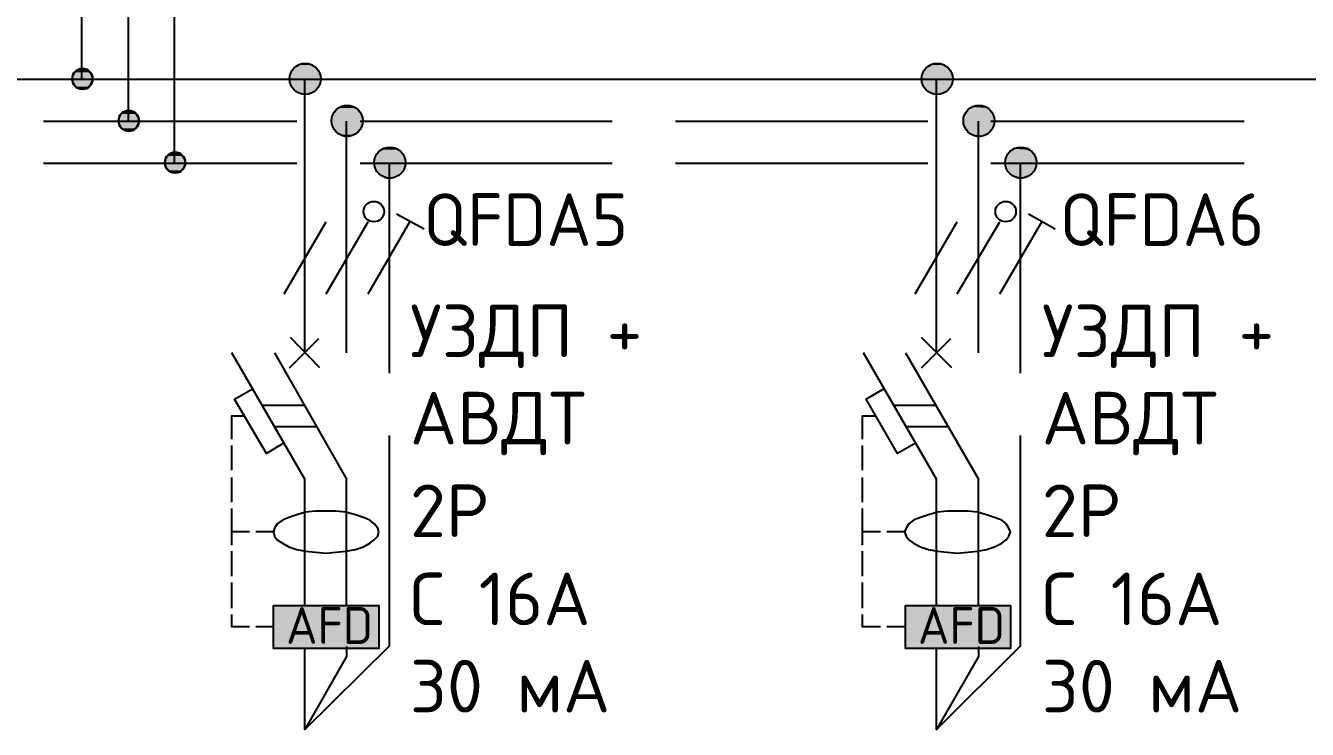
# Model space of a CAD drawing. Header units: millimetres. Extents: x -32 to 417638015, y -35 to 175284279.
# Drawn here: x 416758124 to 416764212, y 175230106 to 175233452 of the extents above; entities that cross this region are included whole.
import ezdxf

# ---------------------------------------------------------------- set-up
doc = ezdxf.new("R2010")
doc.units = ezdxf.units.MM
for name, color, linetype in [('PDF _0', 7, 'Continuous'), ('PDF _4_Однолинейная схема', 7, 'Continuous'), ('PDF _A-ANNO-NOTE', 7, 'Continuous'), ('PDF _A-HATCH-WALL', 5, 'Continuous'), ('PDF _Текст', 7, 'Continuous')]:
    doc.layers.add(name, color=color, linetype=linetype)
doc.styles.add('PDF GOST Common', font='GOST_Common.ttf')
doc.styles.add('PDF ISOCPEUR', font='isocpeur.ttf')

msp = doc.modelspace()

# ---------------------------------------------------------------- linework, layer by layer
at = {"layer": 'PDF _0', "lineweight": 25}
for points in [[(416758831.7, 175232798.6), (416758831.7, 175236528.1), (416758391.5, 175237053)], [(416758391.5, 175237053), (416758611.6, 175236684.7), (416758611.6, 175232997.6)], [(416758391.4, 175233196.4), (416758391.4, 175235948)], [(416759449.8, 175231896.8), (416759449.8, 175233196.3)], [(416762451.2, 175231896.8), (416762451.2, 175233196.3)], [(416759648.8, 175231896.8), (416759648.8, 175232997.4)], [(416762650.2, 175231896.8), (416762650.2, 175232997.4)], [(416759852, 175231799.4), (416759852, 175232798.4)], [(416762849.2, 175231799.4), (416762849.2, 175232798.4)], [(416759521.8, 175231824.8), (416759382.1, 175231968.7)], [(416762523.2, 175231824.8), (416762379.3, 175231968.7)], [(416759377.8, 175231824.8), (416759517.5, 175231964.5)], [(416762379.3, 175231824.8), (416762519, 175231964.5)], [(416759449.8, 175230694.5), (416759449.8, 175231295.6), (416759102.7, 175231896.7)], [(416759305.9, 175231896.8), (416759648.7, 175231295.6)], [(416762451.2, 175230694.5), (416762451.2, 175231295.6), (416762104.1, 175231896.7)], [(416762303.1, 175231896.8), (416762650.2, 175231295.6)], [(416759352.4, 175231469.2), (416759267.8, 175231418.4), (416759115.4, 175231676.6), (416759204.3, 175231727.4)], [(416762353.9, 175231469.2), (416762265, 175231418.4), (416762116.8, 175231676.6), (416762201.5, 175231727.4)], [(416759246.6, 175231647), (416759449.8, 175231647)], [(416762248, 175231647), (416762447, 175231647)], [(416759305.9, 175231545.4), (416759504.8, 175231545.4)], [(416762307.3, 175231545.4), (416762506.3, 175231545.4)], [(416759449.8, 175230106), (416759851.9, 175230504), (416759851.9, 175231503)], [(416762451.2, 175230106), (416762849.2, 175230504), (416762849.2, 175231503)], [(416759648.8, 175230694.5), (416759648.8, 175231295.6)], [(416762650.2, 175230694.5), (416762650.2, 175231295.6)], [(416759648.7, 175230499.7), (416759648.7, 175230453.2), (416759449.8, 175230106), (416759449.8, 175230491.3)], [(416762650.2, 175230499.7), (416762650.2, 175230453.2), (416762451.2, 175230106), (416762451.2, 175230491.3)]]:
    msp.add_lwpolyline(points, dxfattribs=at)
at = {"layer": 'PDF _0', "color": 1, "lineweight": 25}
for points in [[(416759352.4, 175232176.2), (416759551.4, 175232519)], [(416759551.4, 175232176.2), (416759750.3, 175232519)], [(416759750.4, 175232176.2), (416759949.3, 175232519)], [(416759885.8, 175232557.2), (416760017.1, 175232485.2)], [(416762349.6, 175232176.2), (416762548.6, 175232519)], [(416762548.6, 175232176.2), (416762751.8, 175232519)], [(416762751.8, 175232176.2), (416762950.8, 175232519)], [(416762887.3, 175232557.2), (416763014.3, 175232485.2)], [(416759102.7, 175231486.1), (416759102.7, 175231596.2), (416759161.9, 175231596.2)], [(416762099.9, 175231486.1), (416762099.9, 175231596.2), (416762163.4, 175231596.2)], [(416759102.7, 175231338), (416759102.7, 175231456.5)], [(416762099.9, 175231338), (416762099.9, 175231456.5)], [(416759102.7, 175231185.6), (416759102.7, 175231304.1)], [(416762099.9, 175231185.6), (416762099.9, 175231304.1)], [(416759187.3, 175231045.9), (416759102.7, 175231045.9), (416759102.7, 175231155.9)], [(416762184.5, 175231045.9), (416762099.9, 175231045.9), (416762099.9, 175231155.9)], [(416759102.7, 175230982.4), (416759102.7, 175231045.9)], [(416759301.6, 175231045.9), (416759217, 175231045.9)], [(416762099.9, 175230982.4), (416762099.9, 175231045.9)], [(416762298.8, 175231045.9), (416762214.2, 175231045.9)], [(416759102.7, 175230834.2), (416759102.7, 175230952.7)], [(416762099.9, 175230834.2), (416762099.9, 175230952.7)], [(416759102.7, 175230681.8), (416759102.7, 175230804.5)], [(416762099.9, 175230681.8), (416762099.9, 175230804.5)], [(416759187.3, 175230592.9), (416759102.7, 175230592.9), (416759102.7, 175230652.1)], [(416762184.5, 175230592.9), (416762099.9, 175230592.9), (416762099.9, 175230652.1)], [(416759301.6, 175230592.9), (416759217, 175230592.9)], [(416762298.8, 175230592.9), (416762214.2, 175230592.9)]]:
    msp.add_lwpolyline(points, dxfattribs=at)
at = {"layer": 'PDF _0', "lineweight": 25}
for points in [[(416759801.2, 175231045.9), (416759796.9, 175231062.8), (416759780, 175231084), (416759758.8, 175231100.9), (416759729.2, 175231113.6), (416759691.1, 175231126.3), (416759644.5, 175231139), (416759598, 175231143.2), (416759551.4, 175231143.2), (416759500.6, 175231143.2), (416759454, 175231139), (416759411.7, 175231126.3), (416759373.6, 175231113.6), (416759344, 175231100.9), (416759318.6, 175231084), (416759305.9, 175231062.8), (416759301.6, 175231045.9), (416759305.9, 175231024.7), (416759318.6, 175231007.8), (416759344, 175230990.8), (416759373.6, 175230973.9), (416759411.7, 175230961.2), (416759454, 175230952.7), (416759500.6, 175230948.5), (416759551.4, 175230944.3), (416759598, 175230948.5), (416759644.5, 175230952.7), (416759691.1, 175230961.2), (416759729.2, 175230973.9), (416759758.8, 175230990.8), (416759780, 175231007.8), (416759796.9, 175231024.7)], [(416762802.6, 175231045.9), (416762794.1, 175231062.8), (416762781.4, 175231084), (416762760.3, 175231100.9), (416762726.4, 175231113.6), (416762688.3, 175231126.3), (416762646, 175231139), (416762599.4, 175231143.2), (416762548.6, 175231143.2), (416762502.1, 175231143.2), (416762455.5, 175231139), (416762413.2, 175231126.3), (416762375.1, 175231113.6), (416762341.2, 175231100.9), (416762320, 175231084), (416762307.3, 175231062.8), (416762298.9, 175231045.9), (416762307.3, 175231024.7), (416762320, 175231007.8), (416762341.2, 175230990.8), (416762375.1, 175230973.9), (416762413.2, 175230961.2), (416762455.5, 175230952.7), (416762502.1, 175230948.5), (416762548.6, 175230944.3), (416762599.4, 175230948.5), (416762646, 175230952.7), (416762688.3, 175230961.2), (416762726.4, 175230973.9), (416762760.3, 175230990.8), (416762781.4, 175231007.8), (416762794.1, 175231024.7)], [(416759301.6, 175230694.5), (416759801.1, 175230694.5), (416759801.1, 175230491.3), (416759301.6, 175230491.3)], [(416759801.2, 175230491.3), (416759301.6, 175230491.3), (416759301.6, 175230694.5), (416759801.2, 175230694.5)], [(416762303.1, 175230694.5), (416762802.6, 175230694.5), (416762802.6, 175230491.3), (416762303.1, 175230491.3)], [(416762802.6, 175230491.3), (416762303.1, 175230491.3), (416762303.1, 175230694.5), (416762802.6, 175230694.5)]]:
    msp.add_lwpolyline(points, close=True, dxfattribs=at)
at = {"layer": 'PDF _0', "color": 7, "lineweight": 0, "true_color": 0xffffff}
for points in [[(416759301.6, 175230694.5), (416759801.1, 175230694.5)], [(416762303.1, 175230694.5), (416762802.6, 175230694.5)]]:
    msp.add_lwpolyline(points, dxfattribs=at)
at = {"layer": 'PDF _0', "lineweight": 25}
for centre in [(416759451.9, 175233198.5), (416762453.4, 175233198.5), (416759650.9, 175232999.6), (416762652.3, 175232999.6), (416759854.1, 175232800.6), (416762851.3, 175232800.6)]:
    msp.add_circle(centre, 74.1, dxfattribs=at)
at = {"layer": 'PDF _0', "color": 1, "lineweight": 25}
for centre in [(416759777.9, 175232567.7), (416762779.3, 175232567.7)]:
    msp.add_circle(centre, 48.7, dxfattribs=at)
at = {"layer": 'PDF _0', "transparency": 33554559}
for points in [[(416759394.8, 175233247.2), (416759509.1, 175233243), (416759390.5, 175233243)], [(416759403.2, 175233255.7), (416759504.8, 175233247.2), (416759394.8, 175233247.2)], [(416759504.8, 175233247.2), (416759394.8, 175233247.2), (416759509.1, 175233243)], [(416759407.5, 175233259.9), (416759500.6, 175233255.7), (416759403.2, 175233255.7)], [(416759500.6, 175233255.7), (416759403.2, 175233255.7), (416759504.8, 175233247.2)], [(416759411.7, 175233264.1), (416759492.1, 175233259.9), (416759407.5, 175233259.9)], [(416759492.1, 175233259.9), (416759407.5, 175233259.9), (416759500.6, 175233255.7)], [(416759420.2, 175233264.1), (416759487.9, 175233264.1), (416759411.7, 175233264.1)], [(416759487.9, 175233264.1), (416759411.7, 175233264.1), (416759492.1, 175233259.9)], [(416759424.4, 175233268.4), (416759483.7, 175233264.1), (416759420.2, 175233264.1)], [(416759483.7, 175233264.1), (416759420.2, 175233264.1), (416759487.9, 175233264.1)], [(416759432.9, 175233268.4), (416759475.2, 175233268.4), (416759424.4, 175233268.4)], [(416759475.2, 175233268.4), (416759424.4, 175233268.4), (416759483.7, 175233264.1)], [(416759441.3, 175233272.6), (416759466.7, 175233268.4), (416759432.9, 175233268.4)], [(416759466.7, 175233268.4), (416759432.9, 175233268.4), (416759475.2, 175233268.4)], [(416759454, 175233272.6), (416759458.3, 175233272.6), (416759441.3, 175233272.6)], [(416759458.3, 175233272.6), (416759441.3, 175233272.6), (416759466.7, 175233268.4)], [(416762396.2, 175233247.2), (416762510.5, 175233243), (416762392, 175233243)], [(416762400.4, 175233255.7), (416762506.3, 175233247.2), (416762396.2, 175233247.2)], [(416762506.3, 175233247.2), (416762396.2, 175233247.2), (416762510.5, 175233243)], [(416762408.9, 175233259.9), (416762497.8, 175233255.7), (416762400.4, 175233255.7)], [(416762497.8, 175233255.7), (416762400.4, 175233255.7), (416762506.3, 175233247.2)], [(416762413.1, 175233264.1), (416762493.6, 175233259.9), (416762408.9, 175233259.9)], [(416762493.6, 175233259.9), (416762408.9, 175233259.9), (416762497.8, 175233255.7)], [(416762421.6, 175233264.1), (416762489.3, 175233264.1), (416762413.1, 175233264.1)], [(416762489.3, 175233264.1), (416762413.1, 175233264.1), (416762493.6, 175233259.9)], [(416762425.8, 175233268.4), (416762480.9, 175233264.1), (416762421.6, 175233264.1)], [(416762480.9, 175233264.1), (416762421.6, 175233264.1), (416762489.3, 175233264.1)], [(416762434.3, 175233268.4), (416762472.4, 175233268.4), (416762425.8, 175233268.4)], [(416762472.4, 175233268.4), (416762425.8, 175233268.4), (416762480.9, 175233264.1)], [(416762438.5, 175233272.6), (416762468.2, 175233268.4), (416762434.3, 175233268.4)], [(416762468.2, 175233268.4), (416762434.3, 175233268.4), (416762472.4, 175233268.4)], [(416762455.5, 175233272.6), (416762459.7, 175233272.6), (416762438.5, 175233272.6)], [(416762459.7, 175233272.6), (416762438.5, 175233272.6), (416762468.2, 175233268.4)], [(416759382.1, 175233226), (416759521.8, 175233217.6), (416759377.8, 175233217.6)], [(416759521.8, 175233217.6), (416759377.8, 175233217.6), (416759526, 175233213.3)], [(416759377.8, 175233217.6), (416759526, 175233213.3), (416759377.8, 175233213.3)], [(416759526, 175233213.3), (416759377.8, 175233213.3), (416759526, 175233204.9)], [(416759377.8, 175233213.3), (416759526, 175233204.9), (416759377.8, 175233204.9)], [(416759526, 175233204.9), (416759377.8, 175233204.9), (416759526, 175233196.4)], [(416759377.8, 175233204.9), (416759526, 175233196.4), (416759377.8, 175233196.4)], [(416759526, 175233196.4), (416759377.8, 175233196.4), (416759526, 175233192.2)], [(416759377.8, 175233196.4), (416759526, 175233192.2), (416759377.8, 175233192.2)], [(416759526, 175233192.2), (416759377.8, 175233192.2), (416759526, 175233183.7)], [(416759377.8, 175233192.2), (416759526, 175233183.7), (416759377.8, 175233183.7)], [(416759386.3, 175233238.7), (416759517.5, 175233230.3), (416759382.1, 175233230.3)], [(416759517.5, 175233230.3), (416759382.1, 175233230.3), (416759521.8, 175233226)], [(416759382.1, 175233230.3), (416759521.8, 175233226), (416759382.1, 175233226)], [(416759521.8, 175233226), (416759382.1, 175233226), (416759521.8, 175233217.6)], [(416759390.5, 175233243), (416759513.3, 175233238.7), (416759386.3, 175233238.7)], [(416759513.3, 175233238.7), (416759386.3, 175233238.7), (416759517.5, 175233230.3)], [(416759509.1, 175233243), (416759390.5, 175233243), (416759513.3, 175233238.7)], [(416762379.3, 175233213.3), (416762523.2, 175233204.9), (416762375, 175233204.9)], [(416762523.2, 175233204.9), (416762375, 175233204.9), (416762527.4, 175233196.4)], [(416762375, 175233204.9), (416762527.4, 175233196.4), (416762375, 175233196.4)], [(416762527.4, 175233196.4), (416762375, 175233196.4), (416762523.2, 175233192.2)], [(416762375, 175233196.4), (416762523.2, 175233192.2), (416762375, 175233192.2)], [(416762523.2, 175233192.2), (416762375, 175233192.2), (416762523.2, 175233183.7)], [(416762375, 175233192.2), (416762523.2, 175233183.7), (416762379.3, 175233183.7)], [(416762383.5, 175233230.3), (416762519, 175233226), (416762379.3, 175233226)], [(416762519, 175233226), (416762379.3, 175233226), (416762523.2, 175233217.6)], [(416762379.3, 175233226), (416762523.2, 175233217.6), (416762379.3, 175233217.6)], [(416762523.2, 175233217.6), (416762379.3, 175233217.6), (416762523.2, 175233213.3)], [(416762379.3, 175233217.6), (416762523.2, 175233213.3), (416762379.3, 175233213.3)], [(416762523.2, 175233213.3), (416762379.3, 175233213.3), (416762523.2, 175233204.9)], [(416762387.7, 175233238.7), (416762519, 175233230.3), (416762383.5, 175233230.3)], [(416762519, 175233230.3), (416762383.5, 175233230.3), (416762519, 175233226)], [(416762392, 175233243), (416762514.7, 175233238.7), (416762387.7, 175233238.7)], [(416762514.7, 175233238.7), (416762387.7, 175233238.7), (416762519, 175233230.3)], [(416762510.5, 175233243), (416762392, 175233243), (416762514.7, 175233238.7)], [(416759526, 175233183.7), (416759377.8, 175233183.7), (416759521.8, 175233175.2)], [(416759377.8, 175233183.7), (416759521.8, 175233175.2), (416759377.8, 175233175.2)], [(416759521.8, 175233175.2), (416759377.8, 175233175.2), (416759521.8, 175233171)], [(416759377.8, 175233175.2), (416759521.8, 175233171), (416759382.1, 175233171)], [(416759521.8, 175233171), (416759382.1, 175233171), (416759517.5, 175233162.5)], [(416759382.1, 175233171), (416759517.5, 175233162.5), (416759382.1, 175233162.5)], [(416759517.5, 175233162.5), (416759382.1, 175233162.5), (416759513.3, 175233158.3)], [(416759382.1, 175233162.5), (416759513.3, 175233158.3), (416759386.3, 175233158.3)], [(416759513.3, 175233158.3), (416759386.3, 175233158.3), (416759509.1, 175233149.8)], [(416759386.3, 175233158.3), (416759509.1, 175233149.8), (416759390.5, 175233149.8)], [(416759509.1, 175233149.8), (416759390.5, 175233149.8), (416759504.8, 175233145.6)], [(416759390.5, 175233149.8), (416759504.8, 175233145.6), (416759394.8, 175233145.6)], [(416759504.8, 175233145.6), (416759394.8, 175233145.6), (416759500.6, 175233141.4)], [(416759394.8, 175233145.6), (416759500.6, 175233141.4), (416759403.2, 175233141.4)], [(416759500.6, 175233141.4), (416759403.2, 175233141.4), (416759492.1, 175233137.1)], [(416759403.2, 175233141.4), (416759492.1, 175233137.1), (416759407.5, 175233137.1)], [(416759492.1, 175233137.1), (416759407.5, 175233137.1), (416759487.9, 175233132.9)], [(416759407.5, 175233137.1), (416759487.9, 175233132.9), (416759411.7, 175233132.9)], [(416759487.9, 175233132.9), (416759411.7, 175233132.9), (416759483.7, 175233128.7)], [(416759411.7, 175233132.9), (416759483.7, 175233128.7), (416759420.2, 175233128.7)], [(416759483.7, 175233128.7), (416759420.2, 175233128.7), (416759475.2, 175233128.7)], [(416759420.2, 175233128.7), (416759475.2, 175233128.7), (416759424.4, 175233128.7)], [(416759475.2, 175233128.7), (416759424.4, 175233128.7), (416759466.7, 175233124.4)], [(416759424.4, 175233128.7), (416759466.7, 175233124.4), (416759432.9, 175233124.4)], [(416759432.9, 175233124.4), (416759441.3, 175233124.4), (416759458.3, 175233124.4)], [(416759432.9, 175233124.4), (416759466.7, 175233124.4), (416759458.3, 175233124.4)], [(416759441.3, 175233124.4), (416759458.3, 175233124.4), (416759454, 175233124.4)], [(416762523.2, 175233183.7), (416762379.3, 175233183.7), (416762523.2, 175233175.2)], [(416762379.3, 175233183.7), (416762523.2, 175233175.2), (416762379.3, 175233175.2)], [(416762523.2, 175233175.2), (416762379.3, 175233175.2), (416762519, 175233171)], [(416762379.3, 175233175.2), (416762519, 175233171), (416762379.3, 175233171)], [(416762519, 175233171), (416762379.3, 175233171), (416762519, 175233162.5)], [(416762379.3, 175233171), (416762519, 175233162.5), (416762383.5, 175233162.5)], [(416762519, 175233162.5), (416762383.5, 175233162.5), (416762514.7, 175233158.3)], [(416762383.5, 175233162.5), (416762514.7, 175233158.3), (416762387.7, 175233158.3)], [(416762514.7, 175233158.3), (416762387.7, 175233158.3), (416762510.5, 175233149.8)], [(416762387.7, 175233158.3), (416762510.5, 175233149.8), (416762392, 175233149.8)], [(416762510.5, 175233149.8), (416762392, 175233149.8), (416762506.3, 175233145.6)], [(416762392, 175233149.8), (416762506.3, 175233145.6), (416762396.2, 175233145.6)], [(416762506.3, 175233145.6), (416762396.2, 175233145.6), (416762497.8, 175233141.4)], [(416762396.2, 175233145.6), (416762497.8, 175233141.4), (416762400.4, 175233141.4)], [(416762497.8, 175233141.4), (416762400.4, 175233141.4), (416762493.6, 175233137.1)], [(416762400.4, 175233141.4), (416762493.6, 175233137.1), (416762408.9, 175233137.1)], [(416762493.6, 175233137.1), (416762408.9, 175233137.1), (416762489.3, 175233132.9)], [(416762408.9, 175233137.1), (416762489.3, 175233132.9), (416762413.1, 175233132.9)], [(416762489.3, 175233132.9), (416762413.1, 175233132.9), (416762480.9, 175233128.7)], [(416762413.1, 175233132.9), (416762480.9, 175233128.7), (416762421.6, 175233128.7)], [(416762480.9, 175233128.7), (416762421.6, 175233128.7), (416762472.4, 175233128.7)], [(416762421.6, 175233128.7), (416762472.4, 175233128.7), (416762425.8, 175233128.7)], [(416762472.4, 175233128.7), (416762425.8, 175233128.7), (416762468.2, 175233124.4)], [(416762425.8, 175233128.7), (416762468.2, 175233124.4), (416762434.3, 175233124.4)], [(416762434.3, 175233124.4), (416762438.5, 175233124.4), (416762459.7, 175233124.4)], [(416762434.3, 175233124.4), (416762468.2, 175233124.4), (416762459.7, 175233124.4)], [(416762438.5, 175233124.4), (416762459.7, 175233124.4), (416762455.5, 175233124.4)]]:
    msp.add_solid(points, dxfattribs=at)
at = {"layer": 'PDF _0', "color": 7, "true_color": 0xffffff, "transparency": 33554559}
for points in [[(416759301.6, 175230491.3), (416759801.1, 175230491.3), (416759301.6, 175230694.5)], [(416759801.1, 175230491.3), (416759301.6, 175230694.5), (416759801.1, 175230694.5)], [(416762303.1, 175230491.3), (416762802.6, 175230491.3), (416762303.1, 175230694.5)], [(416762802.6, 175230491.3), (416762303.1, 175230694.5), (416762802.6, 175230694.5)]]:
    msp.add_solid(points, dxfattribs=at)
at = {"layer": 'PDF _4_Однолинейная схема', "lineweight": 25}
for points in [[(416769995.1, 175233196.4), (416746124.1, 175233196.4)], [(416758209.4, 175232997.4), (416759411.6, 175232997.4)], [(416759712.3, 175232997.4), (416760910.2, 175232997.4)], [(416761210.9, 175232997.4), (416762408.9, 175232997.4)], [(416762709.5, 175232997.4), (416763911.7, 175232997.4)], [(416758209.4, 175232798.5), (416759411.6, 175232798.5)], [(416759712.3, 175232798.5), (416760910.2, 175232798.5)], [(416761210.9, 175232798.5), (416762408.9, 175232798.5)], [(416762709.5, 175232798.5), (416763911.7, 175232798.5)]]:
    msp.add_lwpolyline(points, dxfattribs=at)
at = {"layer": 'PDF _A-ANNO-NOTE', "lineweight": 30}
for centre in [(416758393.6, 175233198.5), (416758613.7, 175232999.5), (416758833.8, 175232800.6)]:
    msp.add_circle(centre, 48.7, dxfattribs=at)
at = {"layer": 'PDF _A-ANNO-NOTE', "transparency": 33554559}
for points in [[(416758383, 175233247.2), (416758408.4, 175233243), (416758374.5, 175233243)], [(416758387.2, 175233247.2), (416758404.1, 175233247.2), (416758383, 175233247.2)], [(416758404.1, 175233247.2), (416758383, 175233247.2), (416758408.4, 175233243)], [(416758395.7, 175233247.2), (416758399.9, 175233247.2), (416758387.2, 175233247.2)], [(416758399.9, 175233247.2), (416758387.2, 175233247.2), (416758404.1, 175233247.2)], [(416758349.1, 175233221.8), (416758438, 175233217.6), (416758344.9, 175233217.6)], [(416758438, 175233217.6), (416758344.9, 175233217.6), (416758442.2, 175233213.3)], [(416758344.9, 175233217.6), (416758442.2, 175233213.3), (416758344.9, 175233213.3)], [(416758442.2, 175233213.3), (416758344.9, 175233213.3), (416758442.2, 175233204.9)], [(416758344.9, 175233213.3), (416758442.2, 175233204.9), (416758344.9, 175233204.9)], [(416758442.2, 175233204.9), (416758344.9, 175233204.9), (416758442.2, 175233200.6)], [(416758344.9, 175233204.9), (416758442.2, 175233200.6), (416758344.9, 175233200.6)], [(416758442.2, 175233200.6), (416758344.9, 175233200.6), (416758442.2, 175233196.4)], [(416758344.9, 175233200.6), (416758442.2, 175233196.4), (416758344.9, 175233196.4)], [(416758442.2, 175233196.4), (416758344.9, 175233196.4), (416758442.2, 175233192.2)], [(416758344.9, 175233196.4), (416758442.2, 175233192.2), (416758344.9, 175233192.2)], [(416758442.2, 175233192.2), (416758344.9, 175233192.2), (416758442.2, 175233187.9)], [(416758344.9, 175233192.2), (416758442.2, 175233187.9), (416758344.9, 175233187.9)], [(416758442.2, 175233187.9), (416758344.9, 175233187.9), (416758442.2, 175233183.7)], [(416758344.9, 175233187.9), (416758442.2, 175233183.7), (416758344.9, 175233183.7)], [(416758353.4, 175233230.3), (416758433.8, 175233226), (416758349.1, 175233226)], [(416758433.8, 175233226), (416758349.1, 175233226), (416758438, 175233221.8)], [(416758349.1, 175233226), (416758438, 175233221.8), (416758349.1, 175233221.8)], [(416758438, 175233221.8), (416758349.1, 175233221.8), (416758438, 175233217.6)], [(416758357.6, 175233230.3), (416758433.8, 175233230.3), (416758353.4, 175233230.3)], [(416758433.8, 175233230.3), (416758353.4, 175233230.3), (416758433.8, 175233226)], [(416758361.8, 175233234.5), (416758429.6, 175233230.3), (416758357.6, 175233230.3)], [(416758429.6, 175233230.3), (416758357.6, 175233230.3), (416758433.8, 175233230.3)], [(416758366.1, 175233238.7), (416758425.3, 175233234.5), (416758361.8, 175233234.5)], [(416758425.3, 175233234.5), (416758361.8, 175233234.5), (416758429.6, 175233230.3)], [(416758374.5, 175233243), (416758416.9, 175233238.7), (416758366.1, 175233238.7)], [(416758421.1, 175233238.7), (416758421.1, 175233238.7), (416758366.1, 175233238.7)], [(416758421.1, 175233238.7), (416758366.1, 175233238.7), (416758416.9, 175233238.7)], [(416758421.1, 175233238.7), (416758366.1, 175233238.7), (416758425.3, 175233234.5)], [(416758412.6, 175233243), (416758412.6, 175233243), (416758374.5, 175233243)], [(416758412.6, 175233243), (416758374.5, 175233243), (416758408.4, 175233243)], [(416758412.6, 175233243), (416758374.5, 175233243), (416758416.9, 175233238.7)], [(416758442.2, 175233183.7), (416758344.9, 175233183.7), (416758438, 175233179.5)], [(416758344.9, 175233183.7), (416758438, 175233179.5), (416758344.9, 175233179.5)], [(416758438, 175233179.5), (416758344.9, 175233179.5), (416758438, 175233175.2)], [(416758344.9, 175233179.5), (416758438, 175233175.2), (416758349.1, 175233175.2)], [(416758438, 175233175.2), (416758349.1, 175233175.2), (416758433.8, 175233171)], [(416758349.1, 175233175.2), (416758433.8, 175233171), (416758349.1, 175233171)], [(416758433.8, 175233171), (416758349.1, 175233171), (416758433.8, 175233166.8)], [(416758349.1, 175233171), (416758433.8, 175233166.8), (416758353.4, 175233166.8)], [(416758433.8, 175233166.8), (416758353.4, 175233166.8), (416758429.6, 175233162.5)], [(416758353.4, 175233166.8), (416758429.6, 175233162.5), (416758357.6, 175233162.5)], [(416758429.6, 175233162.5), (416758357.6, 175233162.5), (416758425.3, 175233158.3)], [(416758357.6, 175233162.5), (416758425.3, 175233158.3), (416758361.8, 175233158.3)], [(416758425.3, 175233158.3), (416758361.8, 175233158.3), (416758421.1, 175233158.3)], [(416758361.8, 175233158.3), (416758421.1, 175233158.3), (416758366.1, 175233158.3)], [(416758421.1, 175233158.3), (416758366.1, 175233158.3), (416758416.9, 175233154.1)], [(416758366.1, 175233158.3), (416758416.9, 175233154.1), (416758366.1, 175233154.1)], [(416758416.9, 175233154.1), (416758366.1, 175233154.1), (416758412.6, 175233154.1)], [(416758366.1, 175233154.1), (416758412.6, 175233154.1), (416758374.5, 175233154.1)], [(416758412.6, 175233154.1), (416758374.5, 175233154.1), (416758408.4, 175233149.8)], [(416758374.5, 175233154.1), (416758408.4, 175233149.8), (416758374.5, 175233149.8)], [(416758408.4, 175233149.8), (416758374.5, 175233149.8), (416758404.2, 175233149.8)], [(416758374.5, 175233149.8), (416758404.2, 175233149.8), (416758383, 175233149.8)], [(416758383, 175233149.8), (416758387.2, 175233149.8), (416758399.9, 175233149.8)], [(416758383, 175233149.8), (416758404.1, 175233149.8), (416758399.9, 175233149.8)], [(416758387.2, 175233149.8), (416758399.9, 175233149.8), (416758395.7, 175233145.6)], [(416758569.3, 175233018.6), (416758658.2, 175233014.4), (416758565, 175233014.4)], [(416758658.2, 175233014.4), (416758565, 175233014.4), (416758662.4, 175233010.1)], [(416758565, 175233014.4), (416758662.4, 175233010.1), (416758565, 175233010.1)], [(416758662.4, 175233010.1), (416758565, 175233010.1), (416758662.4, 175233005.9)], [(416758565, 175233010.1), (416758662.4, 175233005.9), (416758565, 175233005.9)], [(416758662.4, 175233005.9), (416758565, 175233005.9), (416758662.4, 175233001.7)], [(416758565, 175233005.9), (416758662.4, 175233001.7), (416758565, 175233001.7)], [(416758573.5, 175233027.1), (416758653.9, 175233022.8), (416758569.3, 175233022.8)], [(416758653.9, 175233022.8), (416758569.3, 175233022.8), (416758658.2, 175233018.6)], [(416758569.3, 175233022.8), (416758658.2, 175233018.6), (416758569.3, 175233018.6)], [(416758658.2, 175233018.6), (416758569.3, 175233018.6), (416758658.2, 175233014.4)], [(416758577.7, 175233031.3), (416758653.9, 175233027.1), (416758573.5, 175233027.1)], [(416758653.9, 175233027.1), (416758573.5, 175233027.1), (416758653.9, 175233022.8)], [(416758582, 175233035.5), (416758649.7, 175233031.3), (416758577.7, 175233031.3)], [(416758649.7, 175233031.3), (416758577.7, 175233031.3), (416758653.9, 175233027.1)], [(416758586.2, 175233039.8), (416758645.5, 175233035.5), (416758582, 175233035.5)], [(416758645.5, 175233035.5), (416758582, 175233035.5), (416758649.7, 175233031.3)], [(416758594.7, 175233044), (416758637, 175233039.8), (416758586.2, 175233039.8)], [(416758641.2, 175233039.8), (416758641.2, 175233039.8), (416758586.2, 175233039.8)], [(416758641.2, 175233039.8), (416758586.2, 175233039.8), (416758637, 175233039.8)], [(416758641.2, 175233039.8), (416758586.2, 175233039.8), (416758645.5, 175233035.5)], [(416758603.1, 175233044), (416758628.5, 175233044), (416758594.7, 175233044)], [(416758632.8, 175233044), (416758632.8, 175233044), (416758594.7, 175233044)], [(416758632.8, 175233044), (416758594.7, 175233044), (416758628.5, 175233044)], [(416758632.8, 175233044), (416758594.7, 175233044), (416758637, 175233039.8)], [(416758607.4, 175233048.2), (416758624.3, 175233044), (416758603.1, 175233044)], [(416758624.3, 175233044), (416758603.1, 175233044), (416758628.5, 175233044)], [(416758615.8, 175233048.2), (416758620.1, 175233048.2), (416758607.4, 175233048.2)], [(416758620.1, 175233048.2), (416758607.4, 175233048.2), (416758624.3, 175233044)], [(416758662.4, 175233001.7), (416758565, 175233001.7), (416758662.4, 175232997.4)], [(416758565, 175233001.7), (416758662.4, 175232997.4), (416758565, 175232997.4)], [(416758662.4, 175232997.4), (416758565, 175232997.4), (416758662.4, 175232993.2)], [(416758565, 175232997.4), (416758662.4, 175232993.2), (416758565, 175232993.2)], [(416758662.4, 175232993.2), (416758565, 175232993.2), (416758662.4, 175232989)], [(416758565, 175232993.2), (416758662.4, 175232989), (416758565, 175232989)], [(416758662.4, 175232989), (416758565, 175232989), (416758662.4, 175232984.7)], [(416758565, 175232989), (416758662.4, 175232984.7), (416758565, 175232984.7)], [(416758662.4, 175232984.7), (416758565, 175232984.7), (416758658.2, 175232980.5)], [(416758565, 175232984.7), (416758658.2, 175232980.5), (416758565, 175232980.5)], [(416758658.2, 175232980.5), (416758565, 175232980.5), (416758658.2, 175232976.3)], [(416758565, 175232980.5), (416758658.2, 175232976.3), (416758569.3, 175232976.3)], [(416758658.2, 175232976.3), (416758569.3, 175232976.3), (416758653.9, 175232972)], [(416758569.3, 175232976.3), (416758653.9, 175232972), (416758569.3, 175232972)], [(416758653.9, 175232972), (416758569.3, 175232972), (416758653.9, 175232967.8)], [(416758569.3, 175232972), (416758653.9, 175232967.8), (416758573.5, 175232967.8)], [(416758653.9, 175232967.8), (416758573.5, 175232967.8), (416758649.7, 175232963.6)], [(416758573.5, 175232967.8), (416758649.7, 175232963.6), (416758577.7, 175232963.6)], [(416758649.7, 175232963.6), (416758577.7, 175232963.6), (416758645.5, 175232959.3)], [(416758577.7, 175232963.6), (416758645.5, 175232959.3), (416758582, 175232959.3)], [(416758645.5, 175232959.3), (416758582, 175232959.3), (416758641.2, 175232955.1)], [(416758582, 175232959.3), (416758641.2, 175232955.1), (416758586.2, 175232955.1)], [(416758637, 175232955.1), (416758637, 175232955.1), (416758586.2, 175232955.1)], [(416758637, 175232955.1), (416758586.2, 175232955.1), (416758641.2, 175232955.1)], [(416758637, 175232955.1), (416758586.2, 175232955.1), (416758632.8, 175232950.9)], [(416758586.2, 175232955.1), (416758632.8, 175232950.9), (416758594.7, 175232950.9)], [(416758628.5, 175232950.9), (416758628.5, 175232950.9), (416758594.7, 175232950.9)], [(416758628.5, 175232950.9), (416758594.7, 175232950.9), (416758632.8, 175232950.9)], [(416758628.5, 175232950.9), (416758594.7, 175232950.9), (416758624.3, 175232950.9)], [(416758594.7, 175232950.9), (416758624.3, 175232950.9), (416758603.1, 175232950.9)], [(416758603.1, 175232950.9), (416758607.4, 175232946.6), (416758620.1, 175232946.6)], [(416758603.1, 175232950.9), (416758624.3, 175232950.9), (416758620.1, 175232946.6)], [(416758607.4, 175232946.6), (416758620.1, 175232946.6), (416758615.8, 175232946.6)], [(416758789.4, 175232819.6), (416758878.3, 175232815.4), (416758785.2, 175232815.4)], [(416758793.6, 175232828.1), (416758874.1, 175232823.9), (416758789.4, 175232823.9)], [(416758874.1, 175232823.9), (416758789.4, 175232823.9), (416758878.3, 175232819.6)], [(416758789.4, 175232823.9), (416758878.3, 175232819.6), (416758789.4, 175232819.6)], [(416758878.3, 175232819.6), (416758789.4, 175232819.6), (416758878.3, 175232815.4)], [(416758797.9, 175232832.3), (416758874.1, 175232828.1), (416758793.6, 175232828.1)], [(416758874.1, 175232828.1), (416758793.6, 175232828.1), (416758874.1, 175232823.9)], [(416758802.1, 175232836.6), (416758869.8, 175232832.3), (416758797.9, 175232832.3)], [(416758869.8, 175232832.3), (416758797.9, 175232832.3), (416758874.1, 175232828.1)], [(416758806.3, 175232836.6), (416758865.6, 175232836.6), (416758802.1, 175232836.6)], [(416758865.6, 175232836.6), (416758802.1, 175232836.6), (416758869.8, 175232832.3)], [(416758814.8, 175232845), (416758857.1, 175232840.8), (416758806.3, 175232840.8)], [(416758857.1, 175232840.8), (416758806.3, 175232840.8), (416758861.4, 175232836.6)], [(416758806.3, 175232840.8), (416758861.4, 175232836.6), (416758806.3, 175232836.6)], [(416758861.4, 175232836.6), (416758806.3, 175232836.6), (416758865.6, 175232836.6)], [(416758823.3, 175232845), (416758848.7, 175232845), (416758814.8, 175232845)], [(416758852.9, 175232845), (416758852.9, 175232845), (416758814.8, 175232845)], [(416758852.9, 175232845), (416758814.8, 175232845), (416758848.7, 175232845)], [(416758852.9, 175232845), (416758814.8, 175232845), (416758857.1, 175232840.8)], [(416758827.5, 175232845), (416758844.4, 175232845), (416758823.3, 175232845)], [(416758844.4, 175232845), (416758823.3, 175232845), (416758848.7, 175232845)], [(416758836, 175232849.3), (416758840.2, 175232845), (416758827.5, 175232845)], [(416758840.2, 175232845), (416758827.5, 175232845), (416758844.4, 175232845)], [(416758878.3, 175232815.4), (416758785.2, 175232815.4), (416758882.5, 175232811.2)], [(416758785.2, 175232815.4), (416758882.5, 175232811.2), (416758785.2, 175232811.2)], [(416758882.5, 175232811.2), (416758785.2, 175232811.2), (416758882.5, 175232806.9)], [(416758785.2, 175232811.2), (416758882.5, 175232806.9), (416758785.2, 175232806.9)], [(416758882.5, 175232806.9), (416758785.2, 175232806.9), (416758882.5, 175232802.7)], [(416758785.2, 175232806.9), (416758882.5, 175232802.7), (416758785.2, 175232802.7)], [(416758882.5, 175232802.7), (416758785.2, 175232802.7), (416758882.5, 175232798.5)], [(416758785.2, 175232802.7), (416758882.5, 175232798.5), (416758785.2, 175232798.5)], [(416758882.5, 175232798.5), (416758785.2, 175232798.5), (416758882.5, 175232794.2)], [(416758785.2, 175232798.5), (416758882.5, 175232794.2), (416758785.2, 175232794.2)], [(416758882.5, 175232794.2), (416758785.2, 175232794.2), (416758882.5, 175232790)], [(416758785.2, 175232794.2), (416758882.5, 175232790), (416758785.2, 175232790)], [(416758882.5, 175232790), (416758785.2, 175232790), (416758882.5, 175232781.5)], [(416758785.2, 175232790), (416758882.5, 175232781.5), (416758785.2, 175232781.5)], [(416758882.5, 175232781.5), (416758785.2, 175232781.5), (416758878.3, 175232777.3)], [(416758785.2, 175232781.5), (416758878.3, 175232777.3), (416758785.2, 175232777.3)], [(416758878.3, 175232777.3), (416758785.2, 175232777.3), (416758878.3, 175232773.1)], [(416758785.2, 175232777.3), (416758878.3, 175232773.1), (416758789.4, 175232773.1)], [(416758878.3, 175232773.1), (416758789.4, 175232773.1), (416758874.1, 175232768.8)], [(416758789.4, 175232773.1), (416758874.1, 175232768.8), (416758789.4, 175232768.8)], [(416758874.1, 175232768.8), (416758789.4, 175232768.8), (416758874.1, 175232764.6)], [(416758789.4, 175232768.8), (416758874.1, 175232764.6), (416758793.6, 175232764.6)], [(416758874.1, 175232764.6), (416758793.6, 175232764.6), (416758869.8, 175232764.6)], [(416758793.6, 175232764.6), (416758869.8, 175232764.6), (416758797.9, 175232764.6)], [(416758869.8, 175232764.6), (416758797.9, 175232764.6), (416758865.6, 175232760.4)], [(416758797.9, 175232764.6), (416758865.6, 175232760.4), (416758802.1, 175232760.4)], [(416758865.6, 175232760.4), (416758802.1, 175232760.4), (416758861.4, 175232756.1)], [(416758802.1, 175232760.4), (416758861.4, 175232756.1), (416758806.3, 175232756.1)], [(416758857.1, 175232756.1), (416758857.1, 175232756.1), (416758806.3, 175232756.1)], [(416758857.1, 175232756.1), (416758806.3, 175232756.1), (416758861.4, 175232756.1)], [(416758857.1, 175232756.1), (416758806.3, 175232756.1), (416758852.9, 175232751.9)], [(416758806.3, 175232756.1), (416758852.9, 175232751.9), (416758814.8, 175232751.9)], [(416758848.7, 175232751.9), (416758848.7, 175232751.9), (416758814.8, 175232751.9)], [(416758848.7, 175232751.9), (416758814.8, 175232751.9), (416758852.9, 175232751.9)], [(416758848.7, 175232751.9), (416758814.8, 175232751.9), (416758844.4, 175232747.7)], [(416758814.8, 175232751.9), (416758844.4, 175232747.7), (416758823.3, 175232747.7)], [(416758823.3, 175232747.7), (416758827.5, 175232747.7), (416758840.2, 175232747.7)], [(416758823.3, 175232747.7), (416758844.4, 175232747.7), (416758840.2, 175232747.7)], [(416758827.5, 175232747.7), (416758840.2, 175232747.7), (416758836, 175232747.7)]]:
    msp.add_solid(points, dxfattribs=at)
at = {"layer": 'PDF _A-HATCH-WALL', "color": 7, "transparency": 33554559}
for points in [[(416759619.1, 175233065.2), (416759686.9, 175233060.9), (416759614.9, 175233060.9)], [(416759627.6, 175233069.4), (416759682.6, 175233065.2), (416759619.1, 175233065.2)], [(416759682.6, 175233065.2), (416759619.1, 175233065.2), (416759686.9, 175233060.9)], [(416759636.1, 175233069.4), (416759674.2, 175233069.4), (416759627.6, 175233069.4)], [(416759674.2, 175233069.4), (416759627.6, 175233069.4), (416759682.6, 175233065.2)], [(416759640.3, 175233073.6), (416759669.9, 175233069.4), (416759636.1, 175233069.4)], [(416759669.9, 175233069.4), (416759636.1, 175233069.4), (416759674.2, 175233069.4)], [(416759653, 175233073.6), (416759657.2, 175233073.6), (416759640.3, 175233073.6)], [(416759657.2, 175233073.6), (416759640.3, 175233073.6), (416759669.9, 175233069.4)], [(416762620.6, 175233065.2), (416762688.3, 175233060.9), (416762612.1, 175233060.9)], [(416762624.8, 175233069.4), (416762679.8, 175233065.2), (416762620.6, 175233065.2)], [(416762679.8, 175233065.2), (416762620.6, 175233065.2), (416762688.3, 175233060.9)], [(416762633.3, 175233069.4), (416762675.6, 175233069.4), (416762624.8, 175233069.4)], [(416762675.6, 175233069.4), (416762624.8, 175233069.4), (416762679.8, 175233065.2)], [(416762641.7, 175233073.6), (416762667.1, 175233069.4), (416762633.3, 175233069.4)], [(416762667.1, 175233069.4), (416762633.3, 175233069.4), (416762675.6, 175233069.4)], [(416762654.4, 175233073.6), (416762658.7, 175233073.6), (416762641.7, 175233073.6)], [(416762658.7, 175233073.6), (416762641.7, 175233073.6), (416762667.1, 175233069.4)], [(416759581, 175233027.1), (416759720.7, 175233018.6), (416759576.8, 175233018.6)], [(416759720.7, 175233018.6), (416759576.8, 175233018.6), (416759725, 175233010.1)], [(416759576.8, 175233018.6), (416759725, 175233010.1), (416759576.8, 175233010.1)], [(416759725, 175233010.1), (416759576.8, 175233010.1), (416759725, 175233005.9)], [(416759576.8, 175233010.1), (416759725, 175233005.9), (416759576.8, 175233005.9)], [(416759725, 175233005.9), (416759576.8, 175233005.9), (416759725, 175232997.4)], [(416759576.8, 175233005.9), (416759725, 175232997.4), (416759576.8, 175232997.4)], [(416759585.3, 175233031.3), (416759720.7, 175233027.1), (416759581, 175233027.1)], [(416759720.7, 175233027.1), (416759581, 175233027.1), (416759720.7, 175233018.6)], [(416759589.5, 175233039.8), (416759716.5, 175233031.3), (416759585.3, 175233031.3)], [(416759716.5, 175233031.3), (416759585.3, 175233031.3), (416759720.7, 175233027.1)], [(416759593.7, 175233044), (416759712.3, 175233039.8), (416759589.5, 175233039.8)], [(416759712.3, 175233039.8), (416759589.5, 175233039.8), (416759716.5, 175233031.3)], [(416759598, 175233048.2), (416759708, 175233044), (416759593.7, 175233044)], [(416759708, 175233044), (416759593.7, 175233044), (416759712.3, 175233039.8)], [(416759602.2, 175233052.5), (416759703.8, 175233048.2), (416759598, 175233048.2)], [(416759703.8, 175233048.2), (416759598, 175233048.2), (416759708, 175233044)], [(416759606.4, 175233056.7), (416759699.6, 175233052.5), (416759602.2, 175233052.5)], [(416759699.6, 175233052.5), (416759602.2, 175233052.5), (416759703.8, 175233048.2)], [(416759614.9, 175233060.9), (416759695.3, 175233056.7), (416759606.4, 175233056.7)], [(416759695.3, 175233056.7), (416759606.4, 175233056.7), (416759699.6, 175233052.5)], [(416759686.9, 175233060.9), (416759614.9, 175233060.9), (416759695.3, 175233056.7)], [(416762578.2, 175233010.1), (416762726.4, 175233005.9), (416762574, 175233005.9)], [(416762726.4, 175233005.9), (416762574, 175233005.9), (416762726.4, 175232997.4)], [(416762574, 175233005.9), (416762726.4, 175232997.4), (416762574, 175232997.4)], [(416762582.5, 175233027.1), (416762722.2, 175233018.6), (416762578.2, 175233018.6)], [(416762722.2, 175233018.6), (416762578.2, 175233018.6), (416762722.2, 175233010.1)], [(416762578.2, 175233018.6), (416762722.2, 175233010.1), (416762578.2, 175233010.1)], [(416762722.2, 175233010.1), (416762578.2, 175233010.1), (416762726.4, 175233005.9)], [(416762586.7, 175233039.8), (416762717.9, 175233031.3), (416762582.5, 175233031.3)], [(416762717.9, 175233031.3), (416762582.5, 175233031.3), (416762722.2, 175233027.1)], [(416762582.5, 175233031.3), (416762722.2, 175233027.1), (416762582.5, 175233027.1)], [(416762722.2, 175233027.1), (416762582.5, 175233027.1), (416762722.2, 175233018.6)], [(416762590.9, 175233044), (416762713.7, 175233039.8), (416762586.7, 175233039.8)], [(416762713.7, 175233039.8), (416762586.7, 175233039.8), (416762717.9, 175233031.3)], [(416762595.2, 175233048.2), (416762709.5, 175233044), (416762590.9, 175233044)], [(416762709.5, 175233044), (416762590.9, 175233044), (416762713.7, 175233039.8)], [(416762603.6, 175233052.5), (416762705.2, 175233048.2), (416762595.2, 175233048.2)], [(416762705.2, 175233048.2), (416762595.2, 175233048.2), (416762709.5, 175233044)], [(416762607.9, 175233056.7), (416762701, 175233052.5), (416762603.6, 175233052.5)], [(416762701, 175233052.5), (416762603.6, 175233052.5), (416762705.2, 175233048.2)], [(416762612.1, 175233060.9), (416762692.5, 175233056.7), (416762607.9, 175233056.7)], [(416762692.5, 175233056.7), (416762607.9, 175233056.7), (416762701, 175233052.5)], [(416762688.3, 175233060.9), (416762612.1, 175233060.9), (416762692.5, 175233056.7)], [(416759725, 175232997.4), (416759576.8, 175232997.4), (416759725, 175232989)], [(416759576.8, 175232997.4), (416759725, 175232989), (416759576.8, 175232989)], [(416759725, 175232989), (416759576.8, 175232989), (416759725, 175232984.7)], [(416759576.8, 175232989), (416759725, 175232984.7), (416759576.8, 175232984.7)], [(416759725, 175232984.7), (416759576.8, 175232984.7), (416759720.7, 175232976.3)], [(416759576.8, 175232984.7), (416759720.7, 175232976.3), (416759576.8, 175232976.3)], [(416759720.7, 175232976.3), (416759576.8, 175232976.3), (416759720.7, 175232967.8)], [(416759576.8, 175232976.3), (416759720.7, 175232967.8), (416759581, 175232967.8)], [(416759720.7, 175232967.8), (416759581, 175232967.8), (416759716.5, 175232963.6)], [(416759581, 175232967.8), (416759716.5, 175232963.6), (416759585.3, 175232963.6)], [(416759716.5, 175232963.6), (416759585.3, 175232963.6), (416759712.3, 175232955.1)], [(416759585.3, 175232963.6), (416759712.3, 175232955.1), (416759589.5, 175232955.1)], [(416759712.3, 175232955.1), (416759589.5, 175232955.1), (416759708, 175232950.9)], [(416759589.5, 175232955.1), (416759708, 175232950.9), (416759593.7, 175232950.9)], [(416759708, 175232950.9), (416759593.7, 175232950.9), (416759703.8, 175232946.6)], [(416759593.7, 175232950.9), (416759703.8, 175232946.6), (416759598, 175232946.6)], [(416759703.8, 175232946.6), (416759598, 175232946.6), (416759699.6, 175232942.4)], [(416759598, 175232946.6), (416759699.6, 175232942.4), (416759602.2, 175232942.4)], [(416759699.6, 175232942.4), (416759602.2, 175232942.4), (416759695.3, 175232938.2)], [(416759602.2, 175232942.4), (416759695.3, 175232938.2), (416759606.4, 175232938.2)], [(416762726.4, 175232997.4), (416762574, 175232997.4), (416762726.4, 175232989)], [(416762574, 175232997.4), (416762726.4, 175232989), (416762574, 175232989)], [(416762726.4, 175232989), (416762574, 175232989), (416762722.2, 175232984.7)], [(416762574, 175232989), (416762722.2, 175232984.7), (416762578.2, 175232984.7)], [(416762722.2, 175232984.7), (416762578.2, 175232984.7), (416762722.2, 175232976.3)], [(416762578.2, 175232984.7), (416762722.2, 175232976.3), (416762578.2, 175232976.3)], [(416762722.2, 175232976.3), (416762578.2, 175232976.3), (416762722.2, 175232967.8)], [(416762578.2, 175232976.3), (416762722.2, 175232967.8), (416762582.5, 175232967.8)], [(416762722.2, 175232967.8), (416762582.5, 175232967.8), (416762717.9, 175232963.6)], [(416762582.5, 175232967.8), (416762717.9, 175232963.6), (416762582.5, 175232963.6)], [(416762717.9, 175232963.6), (416762582.5, 175232963.6), (416762713.7, 175232955.1)], [(416762582.5, 175232963.6), (416762713.7, 175232955.1), (416762586.7, 175232955.1)], [(416762713.7, 175232955.1), (416762586.7, 175232955.1), (416762709.5, 175232950.9)], [(416762586.7, 175232955.1), (416762709.5, 175232950.9), (416762590.9, 175232950.9)], [(416762709.5, 175232950.9), (416762590.9, 175232950.9), (416762705.2, 175232946.6)], [(416762590.9, 175232950.9), (416762705.2, 175232946.6), (416762595.2, 175232946.6)], [(416762705.2, 175232946.6), (416762595.2, 175232946.6), (416762701, 175232942.4)], [(416762595.2, 175232946.6), (416762701, 175232942.4), (416762603.6, 175232942.4)], [(416762701, 175232942.4), (416762603.6, 175232942.4), (416762692.5, 175232938.2)], [(416762603.6, 175232942.4), (416762692.5, 175232938.2), (416762607.9, 175232938.2)], [(416759695.3, 175232938.2), (416759606.4, 175232938.2), (416759686.9, 175232933.9)], [(416759606.4, 175232938.2), (416759686.9, 175232933.9), (416759614.9, 175232933.9)], [(416759686.9, 175232933.9), (416759614.9, 175232933.9), (416759682.6, 175232929.7)], [(416759614.9, 175232933.9), (416759682.6, 175232929.7), (416759619.1, 175232929.7)], [(416759682.6, 175232929.7), (416759619.1, 175232929.7), (416759674.2, 175232925.5)], [(416759619.1, 175232929.7), (416759674.2, 175232925.5), (416759627.6, 175232925.5)], [(416759674.2, 175232925.5), (416759627.6, 175232925.5), (416759669.9, 175232925.5)], [(416759627.6, 175232925.5), (416759669.9, 175232925.5), (416759636.1, 175232925.5)], [(416759636.1, 175232925.5), (416759640.3, 175232921.2), (416759657.2, 175232921.2)], [(416759636.1, 175232925.5), (416759669.9, 175232925.5), (416759657.2, 175232921.2)], [(416759640.3, 175232921.2), (416759657.2, 175232921.2), (416759653, 175232921.2)], [(416762692.5, 175232938.2), (416762607.9, 175232938.2), (416762688.3, 175232933.9)], [(416762607.9, 175232938.2), (416762688.3, 175232933.9), (416762612.1, 175232933.9)], [(416762688.3, 175232933.9), (416762612.1, 175232933.9), (416762679.8, 175232929.7)], [(416762612.1, 175232933.9), (416762679.8, 175232929.7), (416762620.6, 175232929.7)], [(416762679.8, 175232929.7), (416762620.6, 175232929.7), (416762675.6, 175232925.5)], [(416762620.6, 175232929.7), (416762675.6, 175232925.5), (416762624.8, 175232925.5)], [(416762675.6, 175232925.5), (416762624.8, 175232925.5), (416762667.1, 175232925.5)], [(416762624.8, 175232925.5), (416762667.1, 175232925.5), (416762633.3, 175232925.5)], [(416762633.3, 175232925.5), (416762641.7, 175232921.2), (416762658.7, 175232921.2)], [(416762633.3, 175232925.5), (416762667.1, 175232925.5), (416762658.7, 175232921.2)], [(416762641.7, 175232921.2), (416762658.7, 175232921.2), (416762654.4, 175232921.2)], [(416759780, 175232819.6), (416759923.9, 175232811.2), (416759775.8, 175232811.2)], [(416759784.2, 175232832.3), (416759919.7, 175232823.9), (416759780, 175232823.9)], [(416759919.7, 175232823.9), (416759780, 175232823.9), (416759923.9, 175232819.6)], [(416759780, 175232823.9), (416759923.9, 175232819.6), (416759780, 175232819.6)], [(416759923.9, 175232819.6), (416759780, 175232819.6), (416759923.9, 175232811.2)], [(416759788.5, 175232836.6), (416759915.5, 175232832.3), (416759784.2, 175232832.3)], [(416759915.5, 175232832.3), (416759784.2, 175232832.3), (416759919.7, 175232823.9)], [(416759792.7, 175232845), (416759915.5, 175232836.6), (416759788.5, 175232836.6)], [(416759915.5, 175232836.6), (416759788.5, 175232836.6), (416759915.5, 175232832.3)], [(416759796.9, 175232849.3), (416759911.2, 175232845), (416759792.7, 175232845)], [(416759911.2, 175232845), (416759792.7, 175232845), (416759915.5, 175232836.6)], [(416759801.2, 175232853.5), (416759907, 175232849.3), (416759796.9, 175232849.3)], [(416759907, 175232849.3), (416759796.9, 175232849.3), (416759911.2, 175232845)], [(416759809.6, 175232857.7), (416759898.5, 175232853.5), (416759801.2, 175232853.5)], [(416759898.5, 175232853.5), (416759801.2, 175232853.5), (416759907, 175232849.3)], [(416759813.9, 175232862), (416759894.3, 175232857.7), (416759809.6, 175232857.7)], [(416759894.3, 175232857.7), (416759809.6, 175232857.7), (416759898.5, 175232853.5)], [(416759822.3, 175232866.2), (416759885.8, 175232862), (416759813.9, 175232862)], [(416759885.8, 175232862), (416759813.9, 175232862), (416759894.3, 175232857.7)], [(416759826.6, 175232870.4), (416759881.6, 175232866.2), (416759822.3, 175232866.2)], [(416759881.6, 175232866.2), (416759822.3, 175232866.2), (416759885.8, 175232862)], [(416759835, 175232870.4), (416759873.1, 175232870.4), (416759826.6, 175232870.4)], [(416759873.1, 175232870.4), (416759826.6, 175232870.4), (416759881.6, 175232866.2)], [(416759839.3, 175232870.4), (416759868.9, 175232870.4), (416759835, 175232870.4)], [(416759868.9, 175232870.4), (416759835, 175232870.4), (416759873.1, 175232870.4)], [(416759856.2, 175232870.4), (416759860.4, 175232870.4), (416759839.3, 175232870.4)], [(416759860.4, 175232870.4), (416759839.3, 175232870.4), (416759868.9, 175232870.4)], [(416762781.5, 175232823.9), (416762921.1, 175232819.6), (416762777.2, 175232819.6)], [(416762921.1, 175232819.6), (416762777.2, 175232819.6), (416762925.4, 175232811.2)], [(416762777.2, 175232819.6), (416762925.4, 175232811.2), (416762777.2, 175232811.2)], [(416762785.7, 175232832.3), (416762921.1, 175232823.9), (416762781.4, 175232823.9)], [(416762921.1, 175232823.9), (416762781.5, 175232823.9), (416762921.1, 175232819.6)], [(416762789.9, 175232836.6), (416762916.9, 175232832.3), (416762785.7, 175232832.3)], [(416762916.9, 175232832.3), (416762785.7, 175232832.3), (416762921.1, 175232823.9)], [(416762798.4, 175232849.3), (416762908.4, 175232845), (416762789.9, 175232845)], [(416762908.4, 175232845), (416762789.9, 175232845), (416762912.7, 175232836.6)], [(416762789.9, 175232845), (416762912.7, 175232836.6), (416762789.9, 175232836.6)], [(416762912.7, 175232836.6), (416762789.9, 175232836.6), (416762916.9, 175232832.3)], [(416762802.6, 175232853.5), (416762904.2, 175232849.3), (416762798.4, 175232849.3)], [(416762904.2, 175232849.3), (416762798.4, 175232849.3), (416762908.4, 175232845)], [(416762806.8, 175232857.7), (416762900, 175232853.5), (416762802.6, 175232853.5)], [(416762900, 175232853.5), (416762802.6, 175232853.5), (416762904.2, 175232849.3)], [(416762811.1, 175232862), (416762895.7, 175232857.7), (416762806.8, 175232857.7)], [(416762895.7, 175232857.7), (416762806.8, 175232857.7), (416762900, 175232853.5)], [(416762819.5, 175232866.2), (416762887.3, 175232862), (416762811.1, 175232862)], [(416762887.3, 175232862), (416762811.1, 175232862), (416762895.7, 175232857.7)], [(416762828, 175232870.4), (416762883, 175232866.2), (416762819.5, 175232866.2)], [(416762883, 175232866.2), (416762819.5, 175232866.2), (416762887.3, 175232862)], [(416762836.5, 175232870.4), (416762874.6, 175232870.4), (416762828, 175232870.4)], [(416762874.6, 175232870.4), (416762828, 175232870.4), (416762883, 175232866.2)], [(416762840.7, 175232870.4), (416762870.3, 175232870.4), (416762836.5, 175232870.4)], [(416762870.3, 175232870.4), (416762836.5, 175232870.4), (416762874.6, 175232870.4)], [(416762853.4, 175232870.4), (416762857.6, 175232870.4), (416762840.7, 175232870.4)], [(416762857.6, 175232870.4), (416762840.7, 175232870.4), (416762870.3, 175232870.4)], [(416759923.9, 175232811.2), (416759775.8, 175232811.2), (416759923.9, 175232802.7)], [(416759775.8, 175232811.2), (416759923.9, 175232802.7), (416759775.8, 175232802.7)], [(416759923.9, 175232802.7), (416759775.8, 175232802.7), (416759923.9, 175232798.5)], [(416759775.8, 175232802.7), (416759923.9, 175232798.5), (416759775.8, 175232798.5)], [(416759923.9, 175232798.5), (416759775.8, 175232798.5), (416759923.9, 175232790)], [(416759775.8, 175232798.5), (416759923.9, 175232790), (416759775.8, 175232790)], [(416759923.9, 175232790), (416759775.8, 175232790), (416759923.9, 175232781.5)], [(416759775.8, 175232790), (416759923.9, 175232781.5), (416759775.8, 175232781.5)], [(416759923.9, 175232781.5), (416759775.8, 175232781.5), (416759923.9, 175232777.3)], [(416759775.8, 175232781.5), (416759923.9, 175232777.3), (416759780, 175232777.3)], [(416759923.9, 175232777.3), (416759780, 175232777.3), (416759919.7, 175232768.8)], [(416759780, 175232777.3), (416759919.7, 175232768.8), (416759780, 175232768.8)], [(416759919.7, 175232768.8), (416759780, 175232768.8), (416759915.5, 175232764.6)], [(416759780, 175232768.8), (416759915.5, 175232764.6), (416759784.2, 175232764.6)], [(416759915.5, 175232764.6), (416759784.2, 175232764.6), (416759915.5, 175232756.1)], [(416759784.2, 175232764.6), (416759915.5, 175232756.1), (416759788.5, 175232756.1)], [(416762925.4, 175232811.2), (416762777.2, 175232811.2), (416762925.4, 175232802.7)], [(416762777.2, 175232811.2), (416762925.4, 175232802.7), (416762777.2, 175232802.7)], [(416762925.4, 175232802.7), (416762777.2, 175232802.7), (416762925.4, 175232798.5)], [(416762777.2, 175232802.7), (416762925.4, 175232798.5), (416762777.2, 175232798.5)], [(416762925.4, 175232798.5), (416762777.2, 175232798.5), (416762925.4, 175232790)], [(416762777.2, 175232798.5), (416762925.4, 175232790), (416762777.2, 175232790)], [(416762925.4, 175232790), (416762777.2, 175232790), (416762925.4, 175232781.5)], [(416762777.2, 175232790), (416762925.4, 175232781.5), (416762777.2, 175232781.5)], [(416762925.4, 175232781.5), (416762777.2, 175232781.5), (416762921.1, 175232777.3)], [(416762777.2, 175232781.5), (416762921.1, 175232777.3), (416762777.2, 175232777.3)], [(416762921.1, 175232777.3), (416762777.2, 175232777.3), (416762921.1, 175232768.8)], [(416762777.2, 175232777.3), (416762921.1, 175232768.8), (416762781.5, 175232768.8)], [(416762921.1, 175232768.8), (416762781.5, 175232768.8), (416762916.9, 175232764.6)], [(416762781.5, 175232768.8), (416762916.9, 175232764.6), (416762785.7, 175232764.6)], [(416762916.9, 175232764.6), (416762785.7, 175232764.6), (416762912.7, 175232756.1)], [(416762785.7, 175232764.6), (416762912.7, 175232756.1), (416762789.9, 175232756.1)], [(416759915.5, 175232756.1), (416759788.5, 175232756.1), (416759911.2, 175232751.9)], [(416759788.5, 175232756.1), (416759911.2, 175232751.9), (416759792.7, 175232751.9)], [(416759911.2, 175232751.9), (416759792.7, 175232751.9), (416759907, 175232747.7)], [(416759792.7, 175232751.9), (416759907, 175232747.7), (416759796.9, 175232747.7)], [(416759907, 175232747.7), (416759796.9, 175232747.7), (416759898.5, 175232739.2)], [(416759796.9, 175232747.7), (416759898.5, 175232739.2), (416759801.2, 175232739.2)], [(416759898.5, 175232739.2), (416759801.2, 175232739.2), (416759894.3, 175232735)], [(416759801.2, 175232739.2), (416759894.3, 175232735), (416759809.6, 175232735)], [(416759894.3, 175232735), (416759809.6, 175232735), (416759885.8, 175232730.7)], [(416759809.6, 175232735), (416759885.8, 175232730.7), (416759813.9, 175232730.7)], [(416759885.8, 175232730.7), (416759813.9, 175232730.7), (416759881.6, 175232730.7)], [(416759813.9, 175232730.7), (416759881.6, 175232730.7), (416759822.3, 175232730.7)], [(416759881.6, 175232730.7), (416759822.3, 175232730.7), (416759873.1, 175232726.5)], [(416759822.3, 175232730.7), (416759873.1, 175232726.5), (416759826.6, 175232726.5)], [(416759873.1, 175232726.5), (416759826.6, 175232726.5), (416759868.9, 175232726.5)], [(416759826.6, 175232726.5), (416759868.9, 175232726.5), (416759835, 175232726.5)], [(416759835, 175232726.5), (416759839.3, 175232722.3), (416759860.4, 175232722.3)], [(416759835, 175232726.5), (416759868.9, 175232726.5), (416759860.4, 175232722.3)], [(416759839.3, 175232722.3), (416759860.4, 175232722.3), (416759856.2, 175232722.3)], [(416762912.7, 175232756.1), (416762789.9, 175232756.1), (416762908.4, 175232751.9)], [(416762789.9, 175232756.1), (416762908.4, 175232751.9), (416762789.9, 175232751.9)], [(416762908.4, 175232751.9), (416762789.9, 175232751.9), (416762904.2, 175232747.7)], [(416762789.9, 175232751.9), (416762904.2, 175232747.7), (416762798.4, 175232747.7)], [(416762904.2, 175232747.7), (416762798.4, 175232747.7), (416762900, 175232739.2)], [(416762798.4, 175232747.7), (416762900, 175232739.2), (416762802.6, 175232739.2)], [(416762900, 175232739.2), (416762802.6, 175232739.2), (416762895.7, 175232735)], [(416762802.6, 175232739.2), (416762895.7, 175232735), (416762806.8, 175232735)], [(416762895.7, 175232735), (416762806.8, 175232735), (416762887.3, 175232730.7)], [(416762806.8, 175232735), (416762887.3, 175232730.7), (416762811.1, 175232730.7)], [(416762887.3, 175232730.7), (416762811.1, 175232730.7), (416762883, 175232730.7)], [(416762811.1, 175232730.7), (416762883, 175232730.7), (416762819.5, 175232730.7)], [(416762883, 175232730.7), (416762819.5, 175232730.7), (416762874.6, 175232726.5)], [(416762819.5, 175232730.7), (416762874.6, 175232726.5), (416762828, 175232726.5)], [(416762874.6, 175232726.5), (416762828, 175232726.5), (416762870.3, 175232726.5)], [(416762828, 175232726.5), (416762870.3, 175232726.5), (416762836.5, 175232726.5)], [(416762836.5, 175232726.5), (416762840.7, 175232722.3), (416762857.6, 175232722.3)], [(416762836.5, 175232726.5), (416762870.3, 175232726.5), (416762857.6, 175232722.3)], [(416762840.7, 175232722.3), (416762857.6, 175232722.3), (416762853.4, 175232722.3)]]:
    msp.add_solid(points, dxfattribs=at)

# ---------------------------------------------------------------- texts
at = {"layer": 'PDF _Текст', "attachment_point": 4}
for s, insert, char_height, style in [('QFDA5', (416760012.8, 175232529.4), 250.01, 'PDF GOST Common'), ('QFDA6', (416763035.4, 175232529.4), 250.01, 'PDF GOST Common'), ('УЗДП +', (416759949.3, 175231975), 250.01, 'PDF ISOCPEUR'), ('УЗДП +', (416762950.8, 175231975), 250.01, 'PDF ISOCPEUR'), ('АВДТ', (416759949.3, 175231560.1), 250.01, 'PDF ISOCPEUR'), ('АВДТ', (416762950.8, 175231560.1), 250.01, 'PDF ISOCPEUR'), ('2Р', (416759949.3, 175231145.3), 250.01, 'PDF ISOCPEUR'), ('2Р', (416762950.8, 175231145.3), 250.01, 'PDF ISOCPEUR'), ('С 16А', (416759949.3, 175230726.2), 250.01, 'PDF ISOCPEUR'), ('С 16А', (416762950.8, 175230726.2), 250.01, 'PDF ISOCPEUR'), ('AFD', (416759360.9, 175230600.1), 175.01, 'PDF GOST Common'), ('AFD', (416762362.3, 175230600.1), 175.01, 'PDF GOST Common'), ('30 мА', (416759949.3, 175230311.3), 250.01, 'PDF ISOCPEUR'), ('30 мА', (416762950.8, 175230311.3), 250.01, 'PDF ISOCPEUR')]:
    msp.add_mtext(s, dxfattribs=dict(at, insert=insert, char_height=char_height, style=style))

doc.saveas('drawing.dxf')
